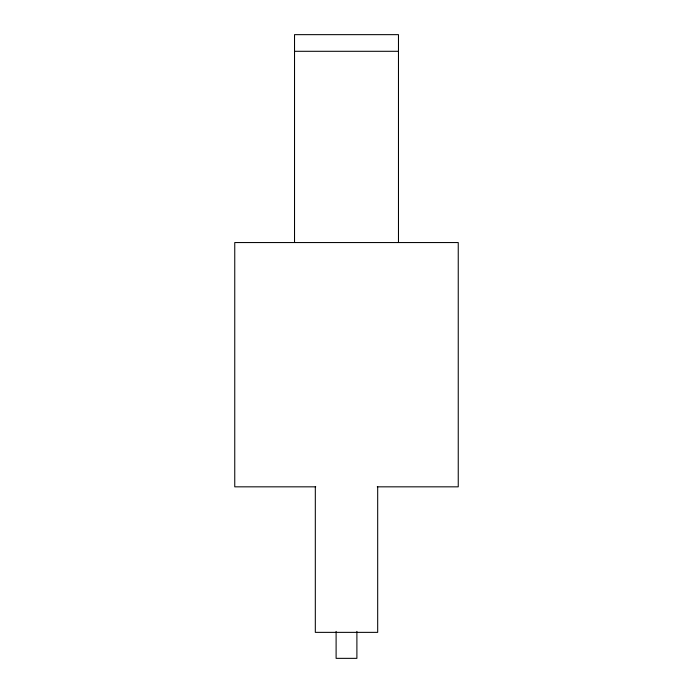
<?xml version="1.0" encoding="UTF-8"?>
<svg xmlns="http://www.w3.org/2000/svg" width="693" height="693" viewBox="0 0 693 693"><rect width="100%" height="100%" fill="white"/><g stroke="black" fill="none" stroke-linecap="round" stroke-linejoin="round"><path stroke-width="1.04" d="M294.525 51.299L398.475 51.299M315.731 486.832L234.754 486.832L234.754 242.55L458.246 242.55L458.246 486.832L377.269 486.832M398.475 242.55L398.475 34.65L294.525 34.65L294.525 242.55M377.685 486.832L377.685 632.362L315.315 632.362L315.315 486.832M356.895 631.384L356.895 658.35L336.105 658.35L336.105 631.384"/></g></svg>
